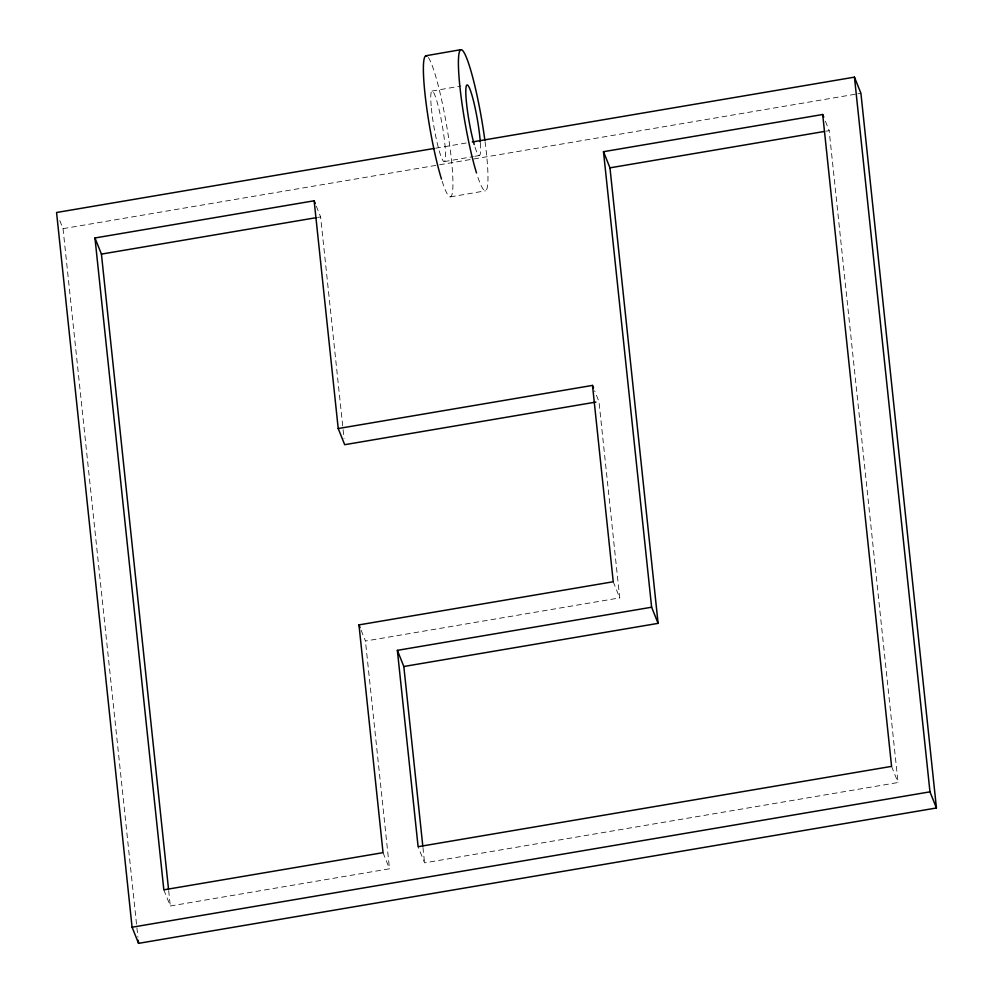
<?xml version="1.0" encoding="UTF-8"?>
<svg xmlns="http://www.w3.org/2000/svg" width="993" height="993" viewBox="0 0 993 993"><rect width="100%" height="100%" fill="white"/><g stroke="black" fill="none" stroke-linecap="round" stroke-linejoin="round"><path stroke-width="0.74" stroke-dasharray="4.96 3.72" d="M432.017 91.046L460.963 86.019M444.305 161.611L473.264 156.584M474.778 156.323L479.358 155.529M450.462 196.899L485.503 190.817M435.629 148.193L469.267 142.495M59.791 220.583L63.031 228.651L856.326 94.062M857.853 93.801L860.919 93.28M317.574 217.442L320.615 216.921L344.037 438.534M826.114 131.163L829.167 130.642L898.044 782.521L424.57 862.843L418.103 846.706M361.129 630.27L365.436 641.031L619.706 597.898L598.965 401.544L594.646 390.783M163.833 889.84L170.299 905.988L389.504 868.801L365.436 641.031M825.394 121.233L829.167 130.642M891.577 766.373L898.044 782.521M613.24 581.749L619.706 597.898M316.308 206.159L320.615 216.921M383.037 852.652L389.504 868.801M422.956 847.501L424.57 862.843M168.673 890.572L170.299 905.988M63.031 228.651L137.903 937.181M428.306 57.507A71.633 8.465 80.2 0 1 451.256 158.011A71.633 8.465 80.2 0 1 441.773 180.031M485.056 141.664A71.633 8.465 80.2 0 1 476.814 173.961M480.389 143.153A35.822 4.233 80.2 0 1 474.853 146.616M431.372 108.212A35.822 4.233 80.2 0 0 444.132 161.623A35.822 4.233 80.2 0 0 438.968 109.143A35.822 4.233 80.2 0 0 431.372 108.212"/><path stroke-width="1.49" d="M425.86 55.757L460.901 49.675M434.102 148.453L56.564 212.502L132.081 927.214L138.548 943.35L936.436 807.979L860.919 93.28L854.452 77.144L472.32 141.974M314.148 200.785L338.216 428.542L592.498 385.408L613.24 581.749L358.969 624.895L383.037 852.652L163.833 889.84L94.956 237.972L314.148 200.785L315.228 203.478M651.631 607.219L397.361 650.353L403.828 666.502L658.098 623.356L651.631 607.219L603.496 151.693L822.7 114.505L823.768 117.199M94.956 237.972L101.423 254.109L316.059 217.703M603.496 151.693L609.963 167.842L824.6 131.424M595.912 402.066L344.683 444.69L338.216 428.542M132.081 927.214L929.969 791.843L936.436 807.979M592.498 385.408L593.566 388.102M358.969 624.895L360.049 627.588M854.452 77.144L929.969 791.843M822.7 114.505L891.577 766.373L418.103 846.706L397.361 650.353M609.963 167.842L658.098 623.356M403.828 666.502L422.795 845.974M101.423 254.109L168.512 889.033M138.226 940.272L138.548 943.35M476.516 172.981A71.633 8.465 80.2 0 1 459.399 81.525A71.633 8.465 80.2 0 1 465.866 56.191A71.633 8.465 80.2 0 1 484.869 140.249M474.244 144.556A35.822 4.233 80.2 0 1 465.928 95.874A35.822 4.233 80.2 0 1 471.452 93.553A35.822 4.233 80.2 0 1 480.302 142.011M441.475 179.063A71.633 8.465 80.2 0 1 425.451 97.984A71.633 8.465 80.2 0 1 426.99 56.08"/></g></svg>
